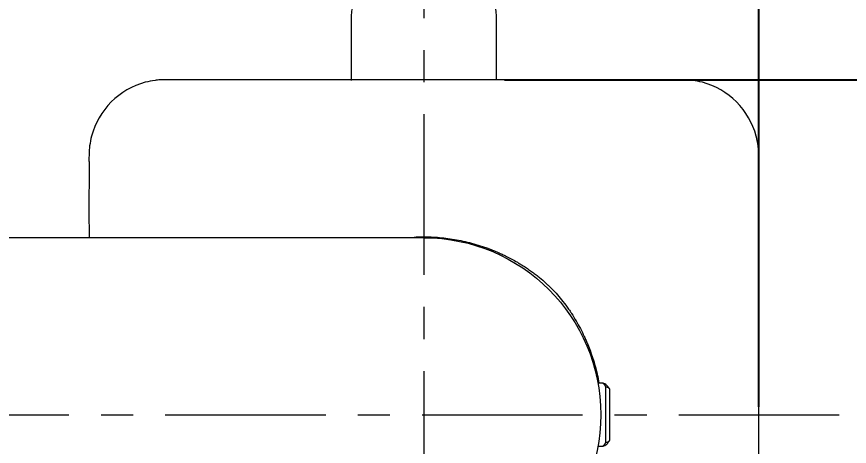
# Model space of a CAD drawing. Header units: millimetres. Extents: x 7606 to 8200, y 2765 to 3605.
# Drawn here: x 8069.1 to 8135, y 3488 to 3522 of the extents above; entities that cross this region are included whole.
import ezdxf

# ---------------------------------------------------------------- set-up
doc = ezdxf.new("R2010")
doc.units = ezdxf.units.MM
doc.linetypes.add('CENTERX2', pattern=[20.32, 12.7, -2.54, 2.54, -2.54])
doc.layers.get('0').update_dxf_attribs({"color": 3})
doc.layers.add('CENTER', color=1, linetype='CENTERX2', lineweight=15)
doc.layers.add('DIM_', color=3, linetype='Continuous', lineweight=9)
doc.styles.get("Standard").update_dxf_attribs({"font": 'arial.ttf'})
doc.dimstyles.new('사본(2) STANDARD', dxfattribs={"dimscale": 0, "dimtxt": 5, "dimasz": 5, "dimexe": 1.25, "dimexo": 0.625, "dimgap": 1.5, "dimtad": 3, "dimtih": 1, "dimtoh": 1, "dimdec": 1, "dimzin": 9, "dimdsep": 46, "dimtxsty": 'Standard', "dimcen": 2.5, "dimclrd": 3, "dimclre": 3, "dimclrt": 4, "dimadec": 0, "dimazin": 0, "dimtfac": 1, "dimtdec": 1, "dimtmove": 0, "dimatfit": 3, "dimfxl": 1.25, "dimtfill": 1, "dimtolj": 1, "dimtzin": 0, "dimarcsym": 0})

# ---------------------------------------------------------------- blocks, each defined once
blk = doc.blocks.new('*D14')
at = {"layer": 'DIM_', "color": 3, "lineweight": -2, "transparency": 16777216}
for p, q in [((7844.01, 3491.175), (7844.01, 3557.168)), ((8127.816, 3491.175), (8127.816, 3557.168)), ((7852.01, 3555.918), (7970.839, 3555.918)), ((8119.816, 3555.918), (8000.988, 3555.918))]:
    blk.add_line(p, q, dxfattribs=at)
at = {"layer": 'DIM_', "color": 3, "transparency": 16777216}
for points in [[(7852.01, 3557.252), (7852.01, 3554.585), (7844.01, 3555.918)], [(8119.816, 3557.252), (8119.816, 3554.585), (8127.816, 3555.918)]]:
    blk.add_solid(points, dxfattribs=at)
at = {"layer": 'DIM_', "color": 4, "transparency": 16777216, "insert": (7985.913, 3555.918), "char_height": 8, "attachment_point": 5, "bg_fill": 3, "box_fill_scale": 1.1, "bg_fill_color": 256, "bg_fill_true_color": 13158600, "bg_fill_transparency": 0}
blk.add_mtext('\\A1;283.8', dxfattribs=at)
blk = doc.blocks.new('*D16')
at = {"layer": 'DIM_', "color": 3, "lineweight": -2, "transparency": 16777216}
for p, q in [((8107.691, 3517.042), (8157.735, 3517.042)), ((8156.485, 3509.042), (8156.485, 3471.68)), ((8156.485, 3423.15), (8156.485, 3460.511)), ((8122.441, 3415.15), (8157.735, 3415.15))]:
    blk.add_line(p, q, dxfattribs=at)
at = {"layer": 'DIM_', "color": 3, "transparency": 16777216}
for points in [[(8155.152, 3509.042), (8157.819, 3509.042), (8156.485, 3517.042)], [(8155.152, 3423.15), (8157.819, 3423.15), (8156.485, 3415.15)]]:
    blk.add_solid(points, dxfattribs=at)
at = {"layer": 'DIM_', "color": 4, "transparency": 16777216, "insert": (8156.485, 3466.096), "char_height": 8, "attachment_point": 5, "bg_fill": 3, "box_fill_scale": 1.1, "bg_fill_color": 256, "bg_fill_true_color": 13158600, "bg_fill_transparency": 0}
blk.add_mtext('\\A1;101.9', dxfattribs=at)

msp = doc.modelspace()

# ---------------------------------------------------------------- linework, layer by layer
at = {"linetype": 'Continuous', "lineweight": 18}
for p, q in [((8095.566, 3522.04), (8095.566, 3516.985)), ((8107.066, 3517.042), (8107.066, 3522.04)), ((8101.316, 3504.55), (7897.649, 3504.55)), ((8115.432, 3493.049), (8115.091, 3493.049)), ((8116.016, 3492.504), (8116.016, 3488.595)), ((8115.091, 3488.05), (8115.404, 3488.05))]:
    msp.add_line(p, q, dxfattribs=at)
at = {"linetype": 'Continuous', "lineweight": 13}
msp.add_line((8115.716, 3488.348), (8115.716, 3492.751), dxfattribs=at)
at = {"linetype": 'Continuous', "lineweight": 18, "extrusion": (0, 0, -1)}
msp.add_arc((-8101.316, 3490.55), 14, 90, 270, dxfattribs=at)
at = {"linetype": 'Continuous', "lineweight": 18}
msp.add_ellipse((8101.316, 3522.04), major_axis=(-5.75, 0), ratio=0.740174, start_param=3.141593, end_param=6.283185, dxfattribs=at)
for points, knots in [([(8121.319, 3464.048), (8121.349, 3464.048), (8121.509, 3464.048), (8121.802, 3464.047), (8122.195, 3464.059), (8122.719, 3464.107), (8124.139, 3464.388), (8126.259, 3465.607), (8127.478, 3467.727), (8127.759, 3469.147), (8127.807, 3469.67), (8127.819, 3470.064), (8127.818, 3470.458), (8127.815, 3470.984), (8127.819, 3473.479), (8127.814, 3480.044), (8127.818, 3490.55), (8127.814, 3501.055), (8127.819, 3507.62), (8127.815, 3510.115), (8127.818, 3510.641), (8127.819, 3511.035), (8127.807, 3511.429), (8127.759, 3511.952), (8127.478, 3513.372), (8126.259, 3515.492), (8124.139, 3516.711), (8122.719, 3516.992), (8122.195, 3517.04), (8121.802, 3517.052), (8121.408, 3517.051), (8120.882, 3517.048), (8118.387, 3517.052), (8111.822, 3517.047), (8101.316, 3517.051), (8090.811, 3517.047), (8084.246, 3517.052), (8081.751, 3517.048), (8081.225, 3517.051), (8080.831, 3517.052), (8080.437, 3517.04), (8079.914, 3516.992), (8078.494, 3516.711), (8076.373, 3515.492), (8075.155, 3513.372), (8074.874, 3511.952), (8074.826, 3511.429), (8074.814, 3511.035), (8074.815, 3510.641), (8074.818, 3510.115), (8074.814, 3508.086), (8074.815, 3506.187), (8074.816, 3504.552)], [0, 0, 0, 0, 0.000752, 0.004112, 0.007471, 0.01083, 0.017549, 0.044424, 0.071298, 0.078017, 0.081376, 0.084735, 0.088095, 0.091454, 0.098173, 0.151922, 0.25942, 0.366917, 0.420666, 0.427385, 0.430744, 0.434104, 0.437463, 0.440822, 0.447541, 0.474415, 0.50129, 0.508009, 0.511368, 0.514727, 0.518087, 0.521446, 0.528164, 0.581913, 0.689411, 0.796909, 0.850658, 0.857377, 0.860736, 0.864096, 0.867455, 0.870814, 0.877533, 0.904407, 0.931282, 0.938001, 0.94136, 0.944719, 0.948078, 0.951438, 0.958156, 1, 1, 1, 1]), ([(8115.995, 3492.596), (8115.954, 3492.671), (8115.868, 3492.802), (8115.67, 3492.989), (8115.521, 3493.044), (8115.419, 3493.043)], [0, 0, 0, 0, 0.247655, 0.498459, 1, 1, 1, 1]), ([(8115.716, 3492.751), (8115.715, 3492.755), (8115.711, 3492.763), (8115.706, 3492.774), (8115.7, 3492.785), (8115.695, 3492.795), (8115.69, 3492.806), (8115.684, 3492.816), (8115.679, 3492.826), (8115.673, 3492.836), (8115.668, 3492.846), (8115.663, 3492.855), (8115.657, 3492.864), (8115.652, 3492.873), (8115.646, 3492.882), (8115.641, 3492.891), (8115.635, 3492.899), (8115.63, 3492.907), (8115.624, 3492.915), (8115.619, 3492.923), (8115.613, 3492.93), (8115.608, 3492.938), (8115.602, 3492.945), (8115.597, 3492.951), (8115.591, 3492.958), (8115.586, 3492.964), (8115.58, 3492.97), (8115.575, 3492.976), (8115.569, 3492.982), (8115.564, 3492.987), (8115.558, 3492.993), (8115.552, 3492.998), (8115.547, 3493.002), (8115.541, 3493.007), (8115.536, 3493.011), (8115.53, 3493.015), (8115.524, 3493.019), (8115.519, 3493.023), (8115.513, 3493.026), (8115.507, 3493.029), (8115.502, 3493.032), (8115.496, 3493.035), (8115.49, 3493.038), (8115.485, 3493.04), (8115.479, 3493.042), (8115.473, 3493.044), (8115.468, 3493.045), (8115.462, 3493.046), (8115.456, 3493.048), (8115.45, 3493.048), (8115.445, 3493.049), (8115.439, 3493.049), (8115.435, 3493.049), (8115.432, 3493.049), (8115.432, 3493.049)], [0, 0, 0, 0, 0.0195, 0.039, 0.058503, 0.078007, 0.097512, 0.117019, 0.136527, 0.156037, 0.175548, 0.195061, 0.214575, 0.234091, 0.253608, 0.273127, 0.292647, 0.312168, 0.331692, 0.351216, 0.370742, 0.39027, 0.409799, 0.429329, 0.448862, 0.468395, 0.48793, 0.507467, 0.527005, 0.546545, 0.566086, 0.585629, 0.605173, 0.624718, 0.644266, 0.663815, 0.683365, 0.702917, 0.72247, 0.742025, 0.761581, 0.781139, 0.800699, 0.82026, 0.839823, 0.859387, 0.878953, 0.89852, 0.918089, 0.937659, 0.957231, 0.976805, 0.99638, 1, 1, 1, 1]), ([(8115.716, 3492.751), (8115.719, 3492.751), (8115.726, 3492.752), (8115.736, 3492.752), (8115.748, 3492.752), (8115.761, 3492.751), (8115.777, 3492.749), (8115.793, 3492.747), (8115.812, 3492.743), (8115.835, 3492.737), (8115.862, 3492.727), (8115.888, 3492.714), (8115.91, 3492.701), (8115.928, 3492.687), (8115.943, 3492.673), (8115.957, 3492.659), (8115.969, 3492.645), (8115.98, 3492.629), (8115.989, 3492.614), (8115.997, 3492.598), (8116.003, 3492.582), (8116.008, 3492.566), (8116.012, 3492.55), (8116.015, 3492.535), (8116.016, 3492.519), (8116.016, 3492.509), (8116.016, 3492.504)], [0, 0, 0, 0, 0.018406, 0.040217, 0.065564, 0.094589, 0.127444, 0.164281, 0.205244, 0.25046, 0.32407, 0.390698, 0.449611, 0.500327, 0.546676, 0.592469, 0.637592, 0.681939, 0.725417, 0.767943, 0.809446, 0.849868, 0.889164, 0.927299, 0.964249, 1, 1, 1, 1]), ([(8115.404, 3488.05), (8115.406, 3488.05), (8115.411, 3488.05), (8115.421, 3488.05), (8115.433, 3488.052), (8115.446, 3488.055), (8115.458, 3488.059), (8115.471, 3488.064), (8115.483, 3488.07), (8115.496, 3488.077), (8115.508, 3488.085), (8115.521, 3488.094), (8115.534, 3488.104), (8115.546, 3488.115), (8115.559, 3488.127), (8115.572, 3488.14), (8115.585, 3488.154), (8115.598, 3488.169), (8115.611, 3488.185), (8115.624, 3488.202), (8115.637, 3488.22), (8115.65, 3488.239), (8115.663, 3488.259), (8115.676, 3488.28), (8115.69, 3488.301), (8115.703, 3488.324), (8115.712, 3488.34), (8115.716, 3488.348)], [0, 0, 0, 0, 0.016206, 0.05709, 0.097984, 0.138887, 0.179798, 0.220719, 0.26165, 0.302589, 0.343538, 0.384495, 0.425463, 0.466439, 0.507425, 0.54842, 0.589425, 0.63044, 0.671463, 0.712497, 0.75354, 0.794592, 0.835654, 0.876726, 0.917808, 0.958899, 1, 1, 1, 1]), ([(8115.419, 3488.056), (8115.521, 3488.055), (8115.67, 3488.11), (8115.868, 3488.297), (8115.954, 3488.428), (8115.995, 3488.503)], [0, 0, 0, 0, 0.501541, 0.752345, 1, 1, 1, 1]), ([(8116.016, 3488.595), (8116.016, 3488.592), (8116.016, 3488.587), (8116.016, 3488.579), (8116.015, 3488.571), (8116.014, 3488.563), (8116.013, 3488.555), (8116.011, 3488.547), (8116.01, 3488.539), (8116.007, 3488.53), (8116.005, 3488.522), (8116.002, 3488.514), (8115.998, 3488.505), (8115.995, 3488.497), (8115.991, 3488.489), (8115.986, 3488.481), (8115.981, 3488.472), (8115.976, 3488.464), (8115.97, 3488.456), (8115.964, 3488.449), (8115.958, 3488.441), (8115.951, 3488.434), (8115.944, 3488.426), (8115.936, 3488.419), (8115.925, 3488.41), (8115.91, 3488.398), (8115.888, 3488.385), (8115.862, 3488.372), (8115.833, 3488.361), (8115.806, 3488.354), (8115.782, 3488.35), (8115.762, 3488.348), (8115.744, 3488.347), (8115.729, 3488.347), (8115.72, 3488.348), (8115.716, 3488.348)], [0, 0, 0, 0, 0.018501, 0.03733, 0.056485, 0.075966, 0.095769, 0.115891, 0.136329, 0.157078, 0.178132, 0.199484, 0.221129, 0.243056, 0.265258, 0.287724, 0.310443, 0.333404, 0.356593, 0.379998, 0.403603, 0.427394, 0.451355, 0.475469, 0.499719, 0.550403, 0.609304, 0.675939, 0.749574, 0.808908, 0.860753, 0.905432, 0.943302, 0.974716, 1, 1, 1, 1])]:
    msp.add_open_spline(points, degree=3, knots=knots, dxfattribs=at)
at = {"linetype": 'Continuous', "lineweight": 13}
msp.add_open_spline([(8100.555, 3504.602), (8100.559, 3504.602), (8100.677, 3504.609), (8100.851, 3504.616), (8101.047, 3504.62), (8101.146, 3504.621), (8101.195, 3504.622), (8101.219, 3504.622), (8101.232, 3504.622), (8101.238, 3504.622), (8101.24, 3504.622), (8101.242, 3504.622), (8101.243, 3504.622), (8101.673, 3504.624), (8102.11, 3504.607), (8102.997, 3504.531), (8103.446, 3504.472), (8104.352, 3504.309), (8104.808, 3504.204), (8105.496, 3504.011), (8105.725, 3503.94), (8106.069, 3503.825), (8106.241, 3503.765), (8106.441, 3503.691), (8106.541, 3503.653), (8106.591, 3503.633), (8106.616, 3503.624), (8106.629, 3503.619), (8106.635, 3503.616), (8106.638, 3503.615), (8106.64, 3503.615), (8106.641, 3503.614), (8106.641, 3503.614), (8106.641, 3503.614), (8106.641, 3503.614), (8106.641, 3503.614), (8106.667, 3503.604), (8106.738, 3503.576), (8106.905, 3503.508), (8107.132, 3503.413), (8107.321, 3503.329), (8107.53, 3503.233), (8107.643, 3503.18), (8107.888, 3503.06), (8108.02, 3502.993), (8108.3, 3502.845), (8108.448, 3502.764), (8108.683, 3502.629), (8108.803, 3502.559), (8108.948, 3502.471), (8109.022, 3502.426), (8109.059, 3502.403), (8109.078, 3502.391), (8109.087, 3502.385), (8109.092, 3502.382), (8109.094, 3502.381), (8109.095, 3502.38), (8109.096, 3502.38), (8109.096, 3502.38), (8109.096, 3502.38), (8109.096, 3502.38), (8109.214, 3502.306), (8109.328, 3502.232), (8109.549, 3502.085), (8109.655, 3502.012), (8109.862, 3501.866), (8109.962, 3501.793), (8110.155, 3501.648), (8110.248, 3501.576), (8110.517, 3501.362), (8110.683, 3501.222), (8110.913, 3501.018), (8110.987, 3500.951), (8111.093, 3500.853), (8111.145, 3500.804), (8111.203, 3500.748), (8111.232, 3500.72), (8111.246, 3500.706), (8111.252, 3500.7), (8111.256, 3500.696), (8111.258, 3500.694), (8111.392, 3500.563), (8111.529, 3500.424), (8111.811, 3500.12), (8111.955, 3499.955), (8112.249, 3499.602), (8112.398, 3499.412), (8112.623, 3499.107), (8112.698, 3499.003), (8112.811, 3498.84), (8112.867, 3498.758), (8112.933, 3498.659), (8112.966, 3498.609), (8112.983, 3498.584), (8112.991, 3498.572), (8112.995, 3498.565), (8112.997, 3498.562), (8112.998, 3498.561), (8112.998, 3498.56), (8112.999, 3498.56), (8112.999, 3498.559), (8113.251, 3498.172), (8113.486, 3497.773), (8113.809, 3497.16), (8113.963, 3496.849), (8114.129, 3496.481), (8114.209, 3496.295), (8114.248, 3496.202), (8114.268, 3496.155), (8114.277, 3496.132), (8114.282, 3496.12), (8114.285, 3496.114), (8114.286, 3496.111), (8114.286, 3496.11), (8114.287, 3496.109), (8114.287, 3496.109), (8114.287, 3496.109), (8114.426, 3495.769), (8114.562, 3495.401), (8114.815, 3494.611), (8114.933, 3494.188), (8115.084, 3493.515), (8115.129, 3493.287), (8115.171, 3493.053)], degree=3, knots=[0, 0, 0, 0, 0.000705, 0.017372, 0.025705, 0.029872, 0.031956, 0.032997, 0.033518, 0.033779, 0.033909, 0.033909, 0.034039, 0.034039, 0.100707, 0.100707, 0.167375, 0.167375, 0.234044, 0.234044, 0.267378, 0.267378, 0.284045, 0.292378, 0.296545, 0.298629, 0.29967, 0.300191, 0.300452, 0.300582, 0.300647, 0.300679, 0.300696, 0.300704, 0.300704, 0.300712, 0.300712, 0.317379, 0.334046, 0.350713, 0.36738, 0.36738, 0.384047, 0.384047, 0.400714, 0.400714, 0.417381, 0.417381, 0.425715, 0.429882, 0.431965, 0.433007, 0.433528, 0.433788, 0.433918, 0.433983, 0.434016, 0.434032, 0.43404, 0.43404, 0.434048, 0.434048, 0.450715, 0.450715, 0.467383, 0.467383, 0.48405, 0.48405, 0.500717, 0.500717, 0.534051, 0.534051, 0.550718, 0.550718, 0.559051, 0.563218, 0.565302, 0.566343, 0.566864, 0.566864, 0.567385, 0.567385, 0.600719, 0.600719, 0.634053, 0.634053, 0.667387, 0.667387, 0.684054, 0.684054, 0.692388, 0.696555, 0.698638, 0.69968, 0.700201, 0.700461, 0.700591, 0.700656, 0.700689, 0.700689, 0.700721, 0.700721, 0.76739, 0.76739, 0.800724, 0.817391, 0.825724, 0.829891, 0.831974, 0.833016, 0.833537, 0.833797, 0.833928, 0.833993, 0.834025, 0.834025, 0.834058, 0.834058, 0.900726, 0.900726, 0.967394, 0.967394, 1, 1, 1, 1], dxfattribs=at)
at = {"layer": 'CENTER'}
for p, q in [((8101.316, 3554.953), (8101.316, 3408.15)), ((7837.01, 3490.55), (8134.816, 3490.55))]:
    msp.add_line(p, q, dxfattribs=at)

# ---------------------------------------------------------------- next in the draw order: dimensions: what is measured, and where the dimension line sits
at = {"layer": 'DIM_'}
dim = msp.add_linear_dim(base=(8127.816, 3555.918), p1=(7844.01, 3490.55), p2=(8127.816, 3490.55), dimstyle='사본(2) STANDARD', override={"dimscale": 1, "dimtxt": 8, "dimasz": 8, "dimtad": 0}, dxfattribs=at)
dim.commit()
dim.dimension.update_dxf_attribs({"geometry": '*D14', "text_midpoint": (7985.913, 3555.918)})

# ---------------------------------------------------------------- next in the draw order: dimensions: what is measured, and where the dimension line sits
dim = msp.add_linear_dim(base=(8156.485, 3517.042), p1=(8121.816, 3415.15), p2=(8107.066, 3517.042), angle=90, dimstyle='사본(2) STANDARD', override={"dimscale": 1, "dimtxt": 8, "dimasz": 8, "dimtad": 0}, dxfattribs=at)
dim.commit()
dim.dimension.update_dxf_attribs({"geometry": '*D16', "text_midpoint": (8156.485, 3466.096)})

doc.saveas('drawing.dxf')
